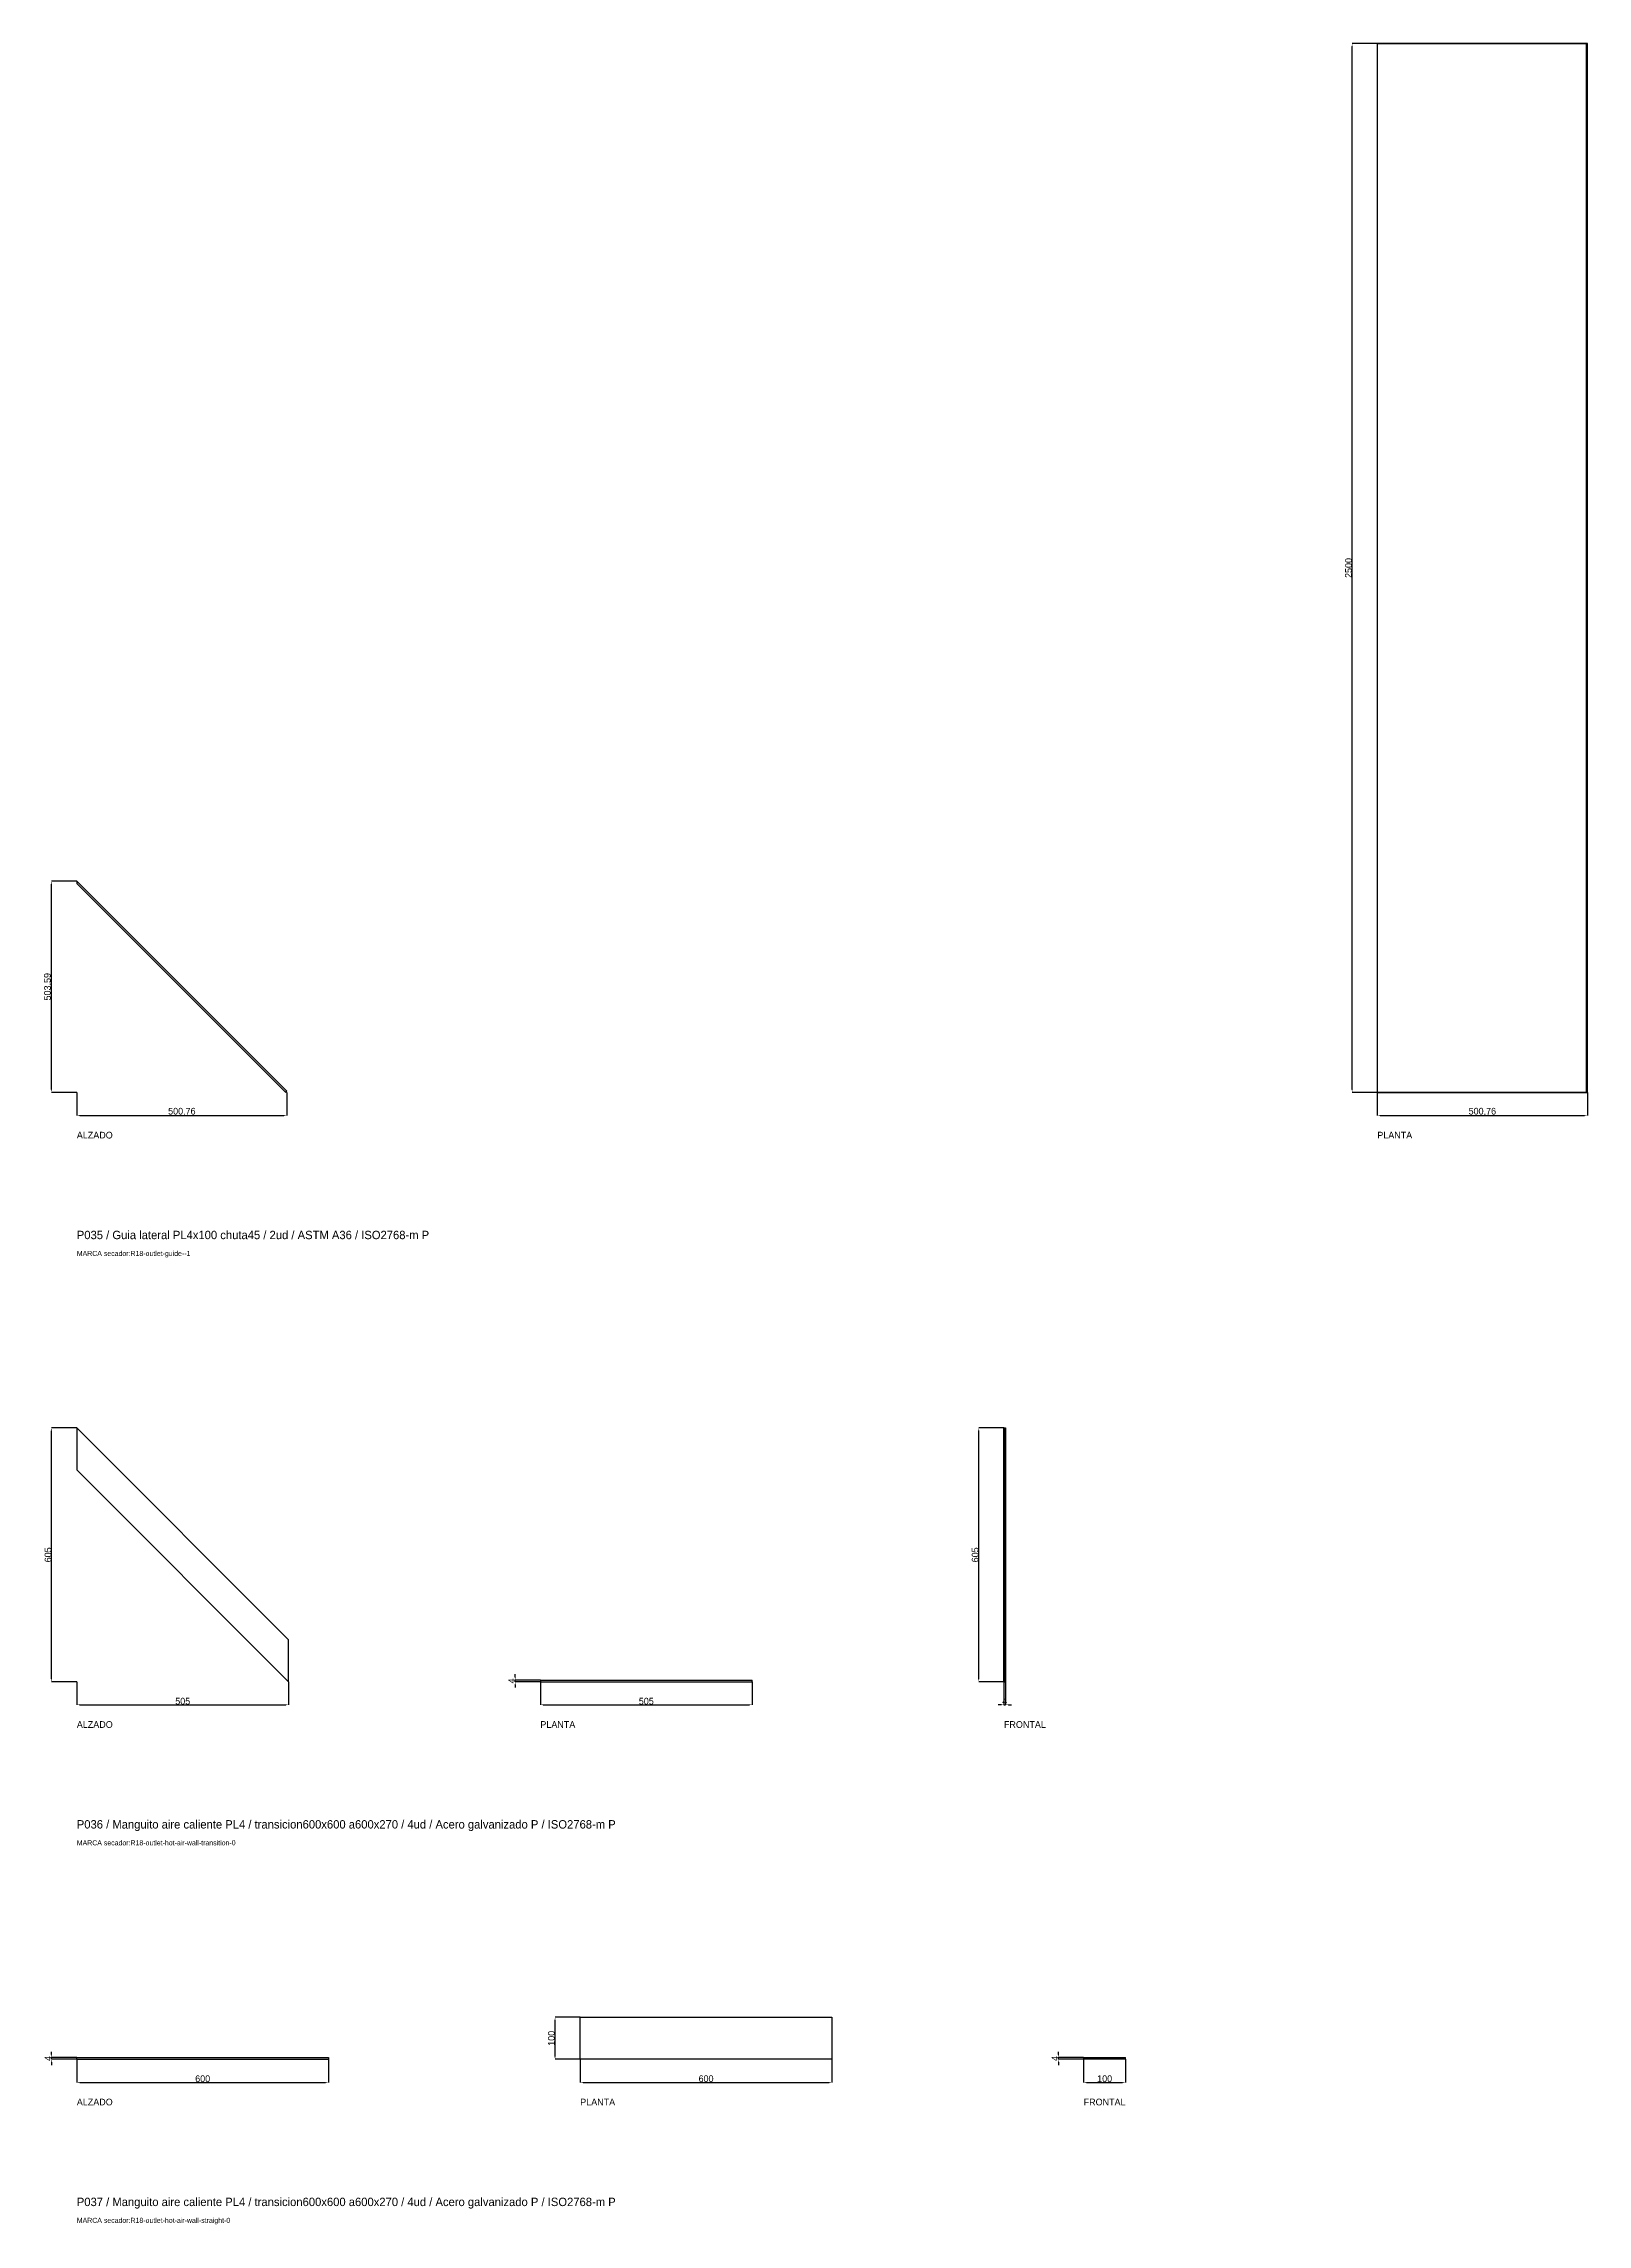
# Model space of a CAD drawing. Header units: millimetres. Extents: x -79 to 13940, y -87340 to 371.
# Drawn here: x -79 to 3601, y -47702 to -42503 of the extents above; entities that cross this region are included whole.
import ezdxf

# ---------------------------------------------------------------- set-up
doc = ezdxf.new("R2010")
doc.units = ezdxf.units.MM
for name, color, linetype in [('R18_COTAS_P', 1, 'Continuous'), ('R18_PIEZAS_P', 3, 'Continuous'), ('R18_TEXTOS', 7, 'Continuous')]:
    doc.layers.add(name, color=color, linetype=linetype)
doc.dimstyles.get("Standard").update_dxf_attribs({"dimtxt": 2.5, "dimasz": 2.5, "dimexe": 1.25, "dimexo": 0.625, "dimtad": 1, "dimcen": 2.5, "dimazin": 3, "dimtfac": 1, "dimtmove": 0, "dimatfit": 3})

# ---------------------------------------------------------------- blocks, each defined once
blk = doc.blocks.new('_CLOSEDFILLED')
at = {"color": 0, "linetype": 'BYBLOCK'}
blk.add_solid([(-1, 0.16), (0, 0), (-1, -0.16)], dxfattribs=at)
blk = doc.blocks.new('*D205')
for p, q in [((0, -45003.1), (0, -45058.1)), ((500.8, -45003.1), (500.8, -45058.1)), ((7, -45058.1), (493.8, -45058.1))]:
    blk.add_line(p, q)
at = {"layer": 'Defpoints'}
for p in [(0, -45003.1), (500.8, -45003.1), (0, -45058.1)]:
    blk.add_point(p, dxfattribs=at)
at = {"layer": 'R18_COTAS_P', "xscale": 7, "yscale": 7, "rotation": 180}
blk.add_blockref('_CLOSEDFILLED', (0, -45058.1), dxfattribs=at)
at = {"layer": 'R18_COTAS_P', "xscale": 7, "yscale": 7}
blk.add_blockref('_CLOSEDFILLED', (500.8, -45058.1), dxfattribs=at)
at = {"layer": 'R18_COTAS_P', "insert": (250.4, -45049.5), "char_height": 16, "attachment_point": 5}
blk.add_mtext('500,76', dxfattribs=at)
blk = doc.blocks.new('*D206')
for p, q in [((0, -44499.5), (-60, -44499.5)), ((-60, -44996.1), (-60, -44506.5)), ((0, -45003.1), (-60, -45003.1))]:
    blk.add_line(p, q)
at = {"layer": 'Defpoints'}
for p in [(0, -44499.5), (-60, -45003.1), (0, -45003.1)]:
    blk.add_point(p, dxfattribs=at)
at = {"layer": 'R18_COTAS_P', "xscale": 7, "yscale": 7}
for p, rotation in [((-60, -44499.5), 90), ((-60, -45003.1), 270)]:
    blk.add_blockref('_CLOSEDFILLED', p, dxfattribs=dict(at, rotation=rotation))
at = {"layer": 'R18_COTAS_P', "insert": (-68.6, -44751.3), "char_height": 16, "attachment_point": 5, "rotation": 90}
blk.add_mtext('503,59', dxfattribs=at)
blk = doc.blocks.new('*D207')
for p, q in [((3100, -45003.1), (3100, -45058.1)), ((3600.8, -45003.1), (3600.8, -45058.1)), ((3107, -45058.1), (3593.8, -45058.1))]:
    blk.add_line(p, q)
at = {"layer": 'Defpoints'}
for p in [(3100, -45003.1), (3600.8, -45003.1), (3100, -45058.1)]:
    blk.add_point(p, dxfattribs=at)
at = {"layer": 'R18_COTAS_P', "xscale": 7, "yscale": 7, "rotation": 180}
blk.add_blockref('_CLOSEDFILLED', (3100, -45058.1), dxfattribs=at)
at = {"layer": 'R18_COTAS_P', "xscale": 7, "yscale": 7}
blk.add_blockref('_CLOSEDFILLED', (3600.8, -45058.1), dxfattribs=at)
at = {"layer": 'R18_COTAS_P', "insert": (3350.4, -45049.5), "char_height": 16, "attachment_point": 5}
blk.add_mtext('500,76', dxfattribs=at)
blk = doc.blocks.new('*D208')
for p, q in [((3100, -42503.1), (3040, -42503.1)), ((3040, -44996.1), (3040, -42510.1)), ((3100, -45003.1), (3040, -45003.1))]:
    blk.add_line(p, q)
at = {"layer": 'Defpoints'}
for p in [(3100, -42503.1), (3040, -45003.1), (3100, -45003.1)]:
    blk.add_point(p, dxfattribs=at)
at = {"layer": 'R18_COTAS_P', "xscale": 7, "yscale": 7}
for p, rotation in [((3040, -42503.1), 90), ((3040, -45003.1), 270)]:
    blk.add_blockref('_CLOSEDFILLED', p, dxfattribs=dict(at, rotation=rotation))
at = {"layer": 'R18_COTAS_P', "insert": (3031.4, -43753.1), "char_height": 16, "attachment_point": 5, "rotation": 90}
blk.add_mtext('2500', dxfattribs=at)
blk = doc.blocks.new('*D211')
for p, q in [((0, -46408.1), (0, -46463.1)), ((505, -46408.1), (505, -46463.1)), ((7, -46463.1), (498, -46463.1))]:
    blk.add_line(p, q)
at = {"layer": 'Defpoints'}
for p in [(0, -46408.1), (505, -46408.1), (0, -46463.1)]:
    blk.add_point(p, dxfattribs=at)
at = {"layer": 'R18_COTAS_P', "xscale": 7, "yscale": 7, "rotation": 180}
blk.add_blockref('_CLOSEDFILLED', (0, -46463.1), dxfattribs=at)
at = {"layer": 'R18_COTAS_P', "xscale": 7, "yscale": 7}
blk.add_blockref('_CLOSEDFILLED', (505, -46463.1), dxfattribs=at)
at = {"layer": 'R18_COTAS_P', "insert": (252.5, -46454.5), "char_height": 16, "attachment_point": 5}
blk.add_mtext('505', dxfattribs=at)
blk = doc.blocks.new('*D212')
for p, q in [((0, -45803.1), (-60, -45803.1)), ((-60, -46401.1), (-60, -45810.1)), ((0, -46408.1), (-60, -46408.1))]:
    blk.add_line(p, q)
at = {"layer": 'Defpoints'}
for p in [(0, -45803.1), (-60, -46408.1), (0, -46408.1)]:
    blk.add_point(p, dxfattribs=at)
at = {"layer": 'R18_COTAS_P', "xscale": 7, "yscale": 7}
for p, rotation in [((-60, -45803.1), 90), ((-60, -46408.1), 270)]:
    blk.add_blockref('_CLOSEDFILLED', p, dxfattribs=dict(at, rotation=rotation))
at = {"layer": 'R18_COTAS_P', "insert": (-68.6, -46105.6), "char_height": 16, "attachment_point": 5, "rotation": 90}
blk.add_mtext('605', dxfattribs=at)
blk = doc.blocks.new('*D213')
for p, q in [((1105, -46408.1), (1105, -46463.1)), ((1610, -46408.1), (1610, -46463.1)), ((1112, -46463.1), (1603, -46463.1))]:
    blk.add_line(p, q)
at = {"layer": 'Defpoints'}
for p in [(1105, -46408.1), (1610, -46408.1), (1105, -46463.1)]:
    blk.add_point(p, dxfattribs=at)
at = {"layer": 'R18_COTAS_P', "xscale": 7, "yscale": 7, "rotation": 180}
blk.add_blockref('_CLOSEDFILLED', (1105, -46463.1), dxfattribs=at)
at = {"layer": 'R18_COTAS_P', "xscale": 7, "yscale": 7}
blk.add_blockref('_CLOSEDFILLED', (1610, -46463.1), dxfattribs=at)
at = {"layer": 'R18_COTAS_P', "insert": (1357.5, -46454.5), "char_height": 16, "attachment_point": 5}
blk.add_mtext('505', dxfattribs=at)
blk = doc.blocks.new('*D214')
for p, q in [((1045, -46397.1), (1045, -46390.1)), ((1105, -46404.1), (1045, -46404.1)), ((1045, -46408.1), (1045, -46404.1)), ((1105, -46408.1), (1045, -46408.1)), ((1045, -46415.1), (1045, -46422.1))]:
    blk.add_line(p, q)
at = {"layer": 'Defpoints'}
for p in [(1045, -46408.1), (1105, -46404.1), (1105, -46408.1)]:
    blk.add_point(p, dxfattribs=at)
at = {"layer": 'R18_COTAS_P', "xscale": 7, "yscale": 7}
for p, rotation in [((1045, -46404.1), 270), ((1045, -46408.1), 90)]:
    blk.add_blockref('_CLOSEDFILLED', p, dxfattribs=dict(at, rotation=rotation))
at = {"layer": 'R18_COTAS_P', "insert": (1036.4, -46406.1), "char_height": 16, "attachment_point": 5, "rotation": 90}
blk.add_mtext('4', dxfattribs=at)
blk = doc.blocks.new('*D215')
for p, q in [((2210, -46408.1), (2210, -46463.1)), ((2214, -46408.1), (2214, -46463.1)), ((2203, -46463.1), (2196, -46463.1)), ((2210, -46463.1), (2214, -46463.1)), ((2221, -46463.1), (2228, -46463.1))]:
    blk.add_line(p, q)
at = {"layer": 'Defpoints'}
for p in [(2210, -46408.1), (2214, -46408.1), (2210, -46463.1)]:
    blk.add_point(p, dxfattribs=at)
at = {"layer": 'R18_COTAS_P', "xscale": 7, "yscale": 7}
blk.add_blockref('_CLOSEDFILLED', (2210, -46463.1), dxfattribs=at)
at = {"layer": 'R18_COTAS_P', "xscale": 7, "yscale": 7, "rotation": 180}
blk.add_blockref('_CLOSEDFILLED', (2214, -46463.1), dxfattribs=at)
at = {"layer": 'R18_COTAS_P', "insert": (2212, -46454.5), "char_height": 16, "attachment_point": 5}
blk.add_mtext('4', dxfattribs=at)
blk = doc.blocks.new('*D216')
for p, q in [((2210, -45803.1), (2150, -45803.1)), ((2150, -46401.1), (2150, -45810.1)), ((2210, -46408.1), (2150, -46408.1))]:
    blk.add_line(p, q)
at = {"layer": 'Defpoints'}
for p in [(2210, -45803.1), (2150, -46408.1), (2210, -46408.1)]:
    blk.add_point(p, dxfattribs=at)
at = {"layer": 'R18_COTAS_P', "xscale": 7, "yscale": 7}
for p, rotation in [((2150, -45803.1), 90), ((2150, -46408.1), 270)]:
    blk.add_blockref('_CLOSEDFILLED', p, dxfattribs=dict(at, rotation=rotation))
at = {"layer": 'R18_COTAS_P', "insert": (2141.4, -46105.6), "char_height": 16, "attachment_point": 5, "rotation": 90}
blk.add_mtext('605', dxfattribs=at)
blk = doc.blocks.new('*D217')
for p, q in [((0, -47308.1), (0, -47363.1)), ((600, -47308.1), (600, -47363.1)), ((7, -47363.1), (593, -47363.1))]:
    blk.add_line(p, q)
at = {"layer": 'Defpoints'}
for p in [(0, -47308.1), (600, -47308.1), (0, -47363.1)]:
    blk.add_point(p, dxfattribs=at)
at = {"layer": 'R18_COTAS_P', "xscale": 7, "yscale": 7, "rotation": 180}
blk.add_blockref('_CLOSEDFILLED', (0, -47363.1), dxfattribs=at)
at = {"layer": 'R18_COTAS_P', "xscale": 7, "yscale": 7}
blk.add_blockref('_CLOSEDFILLED', (600, -47363.1), dxfattribs=at)
at = {"layer": 'R18_COTAS_P', "insert": (300, -47354.5), "char_height": 16, "attachment_point": 5}
blk.add_mtext('600', dxfattribs=at)
blk = doc.blocks.new('*D218')
for p, q in [((-60, -47297.1), (-60, -47290.1)), ((0, -47304.1), (-60, -47304.1)), ((-60, -47308.1), (-60, -47304.1)), ((0, -47308.1), (-60, -47308.1)), ((-60, -47315.1), (-60, -47322.1))]:
    blk.add_line(p, q)
at = {"layer": 'Defpoints'}
for p in [(0, -47304.1), (-60, -47308.1), (0, -47308.1)]:
    blk.add_point(p, dxfattribs=at)
at = {"layer": 'R18_COTAS_P', "xscale": 7, "yscale": 7}
for p, rotation in [((-60, -47304.1), 270), ((-60, -47308.1), 90)]:
    blk.add_blockref('_CLOSEDFILLED', p, dxfattribs=dict(at, rotation=rotation))
at = {"layer": 'R18_COTAS_P', "insert": (-68.6, -47306.1), "char_height": 16, "attachment_point": 5, "rotation": 90}
blk.add_mtext('4', dxfattribs=at)
blk = doc.blocks.new('*D219')
for p, q in [((1200, -47308.1), (1200, -47363.1)), ((1800, -47308.1), (1800, -47363.1)), ((1207, -47363.1), (1793, -47363.1))]:
    blk.add_line(p, q)
at = {"layer": 'Defpoints'}
for p in [(1200, -47308.1), (1800, -47308.1), (1200, -47363.1)]:
    blk.add_point(p, dxfattribs=at)
at = {"layer": 'R18_COTAS_P', "xscale": 7, "yscale": 7, "rotation": 180}
blk.add_blockref('_CLOSEDFILLED', (1200, -47363.1), dxfattribs=at)
at = {"layer": 'R18_COTAS_P', "xscale": 7, "yscale": 7}
blk.add_blockref('_CLOSEDFILLED', (1800, -47363.1), dxfattribs=at)
at = {"layer": 'R18_COTAS_P', "insert": (1500, -47354.5), "char_height": 16, "attachment_point": 5}
blk.add_mtext('600', dxfattribs=at)
blk = doc.blocks.new('*D220')
for p, q in [((1200, -47208.1), (1140, -47208.1)), ((1140, -47301.1), (1140, -47215.1)), ((1200, -47308.1), (1140, -47308.1))]:
    blk.add_line(p, q)
at = {"layer": 'Defpoints'}
for p in [(1200, -47208.1), (1140, -47308.1), (1200, -47308.1)]:
    blk.add_point(p, dxfattribs=at)
at = {"layer": 'R18_COTAS_P', "xscale": 7, "yscale": 7}
for p, rotation in [((1140, -47208.1), 90), ((1140, -47308.1), 270)]:
    blk.add_blockref('_CLOSEDFILLED', p, dxfattribs=dict(at, rotation=rotation))
at = {"layer": 'R18_COTAS_P', "insert": (1131.4, -47258.1), "char_height": 16, "attachment_point": 5, "rotation": 90}
blk.add_mtext('100', dxfattribs=at)
blk = doc.blocks.new('*D221')
for p, q in [((2400, -47308.1), (2400, -47363.1)), ((2500, -47308.1), (2500, -47363.1)), ((2407, -47363.1), (2493, -47363.1))]:
    blk.add_line(p, q)
at = {"layer": 'Defpoints'}
for p in [(2400, -47308.1), (2500, -47308.1), (2400, -47363.1)]:
    blk.add_point(p, dxfattribs=at)
at = {"layer": 'R18_COTAS_P', "xscale": 7, "yscale": 7, "rotation": 180}
blk.add_blockref('_CLOSEDFILLED', (2400, -47363.1), dxfattribs=at)
at = {"layer": 'R18_COTAS_P', "xscale": 7, "yscale": 7}
blk.add_blockref('_CLOSEDFILLED', (2500, -47363.1), dxfattribs=at)
at = {"layer": 'R18_COTAS_P', "insert": (2450, -47354.5), "char_height": 16, "attachment_point": 5}
blk.add_mtext('100', dxfattribs=at)
blk = doc.blocks.new('*D222')
for p, q in [((2340, -47297.1), (2340, -47290.1)), ((2400, -47304.1), (2340, -47304.1)), ((2340, -47308.1), (2340, -47304.1)), ((2400, -47308.1), (2340, -47308.1)), ((2340, -47315.1), (2340, -47322.1))]:
    blk.add_line(p, q)
at = {"layer": 'Defpoints'}
for p in [(2400, -47304.1), (2340, -47308.1), (2400, -47308.1)]:
    blk.add_point(p, dxfattribs=at)
at = {"layer": 'R18_COTAS_P', "xscale": 7, "yscale": 7}
for p, rotation in [((2340, -47304.1), 270), ((2340, -47308.1), 90)]:
    blk.add_blockref('_CLOSEDFILLED', p, dxfattribs=dict(at, rotation=rotation))
at = {"layer": 'R18_COTAS_P', "insert": (2331.4, -47306.1), "char_height": 16, "attachment_point": 5, "rotation": 90}
blk.add_mtext('4', dxfattribs=at)

msp = doc.modelspace()

# ---------------------------------------------------------------- linework, layer by layer
at = {"layer": 'R18_PIEZAS_P'}
for p, q in [((3600.757, -42503.077), (3100, -42503.077)), ((3100, -42503.077), (3100, -45003.077)), ((3100, -42503.077), (3597.929, -42503.077)), ((3597.929, -42503.077), (3597.929, -45003.077)), ((3597.929, -42503.077), (3600.757, -42503.077)), ((3600.757, -45003.077), (3600.757, -42503.077)), ((0, -44499.491), (500.757, -45000.248)), ((0, -44499.491), (0, -44505.148)), ((0, -44505.148), (497.929, -45003.077)), ((497.929, -45003.077), (500.757, -45000.248)), ((3100, -45003.077), (3600.757, -45003.077)), ((3597.929, -45003.077), (3100, -45003.077)), ((3597.929, -45003.077), (3600.757, -45003.077)), ((505, -46308.077), (0, -45803.077)), ((0, -45803.077), (0, -45903.077)), ((2210, -45803.077), (2210, -46308.077)), ((2210, -45903.077), (2210, -45803.077)), ((2210, -45803.077), (2214, -45803.077)), ((2214, -46308.077), (2214, -45803.077)), ((2214, -45803.077), (2214, -45903.077)), ((0, -45903.077), (505, -46408.077)), ((2210, -46408.077), (2210, -45903.077)), ((2214, -45903.077), (2210, -45903.077)), ((2214, -45903.077), (2214, -46408.077)), ((505, -46408.077), (505, -46308.077)), ((2210, -46308.077), (2210, -46408.077)), ((2210, -46308.077), (2214, -46308.077)), ((2214, -46408.077), (2214, -46308.077)), ((1105, -46404.077), (1610, -46404.077)), ((1105, -46404.077), (1105, -46408.077)), ((1105, -46408.077), (1610, -46408.077)), ((1610, -46408.077), (1610, -46404.077)), ((2210, -46408.077), (2214, -46408.077)), ((1200, -47208.077), (1800, -47208.077)), ((1200, -47308.077), (1200, -47208.077)), ((1800, -47208.077), (1800, -47308.077)), ((0, -47304.077), (600, -47304.077)), ((0, -47308.077), (0, -47304.077)), ((600, -47304.077), (600, -47308.077)), ((2400, -47304.077), (2500, -47304.077)), ((2400, -47304.077), (2400, -47308.077)), ((2500, -47308.077), (2500, -47304.077)), ((0, -47308.077), (600, -47308.077)), ((1800, -47308.077), (1200, -47308.077)), ((2500, -47308.077), (2400, -47308.077))]:
    msp.add_line(p, q, dxfattribs=at)

# ---------------------------------------------------------------- texts
at = {"layer": 'R18_TEXTOS'}
for s, height, p in [('ALZADO', 16, (0, -45113.077)), ('PLANTA', 16, (3100, -45113.077)), ('MARCA secador:R18-outlet-guide--1', 12, (0, -45393.077)), ('P035 / Guia lateral PL4x100 chuta45 / 2ud / ASTM A36 / ISO2768-m P', 20, (0, -45353.077)), ('ALZADO', 16, (0, -46518.077)), ('PLANTA', 16, (1105, -46518.077)), ('FRONTAL', 16, (2210, -46518.077)), ('MARCA secador:R18-outlet-hot-air-wall-transition-0', 12, (0, -46798.077)), ('P036 / Manguito aire caliente PL4 / transicion600x600 a600x270 / 4ud / Acero galvanizado P / ISO2768-m P', 20, (0, -46758.077)), ('ALZADO', 16, (0, -47418.077)), ('PLANTA', 16, (1200, -47418.077)), ('FRONTAL', 16, (2400, -47418.077)), ('P037 / Manguito aire caliente PL4 / transicion600x600 a600x270 / 4ud / Acero galvanizado P / ISO2768-m P', 20, (0, -47658.077)), ('MARCA secador:R18-outlet-hot-air-wall-straight-0', 12, (0, -47698.077))]:
    msp.add_text(s, height=height, dxfattribs=at).set_placement(p)

# ---------------------------------------------------------------- dimensions: what is measured, and where the dimension line sits
at = {"layer": 'R18_COTAS_P'}
for base, p1, p2, picture, middle in [((3040, -45003.077), (3100, -45003.077), (3100, -42503.077), '*D208', (3031.375, -43753.077)), ((-60, -45003.077), (0, -45003.077), (0, -44499.491), '*D206', (-68.625, -44751.284)), ((-60, -46408.077), (0, -46408.077), (0, -45803.077), '*D212', (-68.625, -46105.577)), ((2150, -46408.077), (2210, -46408.077), (2210, -45803.077), '*D216', (2141.375, -46105.577)), ((1045, -46408.077), (1105, -46408.077), (1105, -46404.077), '*D214', (1036.375, -46406.077)), ((1140, -47308.077), (1200, -47308.077), (1200, -47208.077), '*D220', (1131.375, -47258.077)), ((-60, -47308.077), (0, -47308.077), (0, -47304.077), '*D218', (-68.625, -47306.077)), ((2340, -47308.077), (2400, -47308.077), (2400, -47304.077), '*D222', (2331.375, -47306.077))]:
    dim = msp.add_linear_dim(base=base, p1=p1, p2=p2, angle=90, dimstyle='Standard', override={"dimtxt": 16, "dimasz": 7, "dimtad": 1, "dimdec": 2}, dxfattribs=at)
    dim.commit()
    dim.dimension.update_dxf_attribs({"geometry": picture, "text_midpoint": middle})
for base, p1, p2, picture, middle in [((0, -45058.077), (0, -45003.077), (500.757, -45003.077), '*D205', (250.379, -45049.452)), ((3100, -45058.077), (3100, -45003.077), (3600.757, -45003.077), '*D207', (3350.379, -45049.452)), ((0, -46463.077), (0, -46408.077), (505, -46408.077), '*D211', (252.5, -46454.452)), ((1105, -46463.077), (1105, -46408.077), (1610, -46408.077), '*D213', (1357.5, -46454.452)), ((2210, -46463.077), (2210, -46408.077), (2214, -46408.077), '*D215', (2212, -46454.452)), ((0, -47363.077), (0, -47308.077), (600, -47308.077), '*D217', (300, -47354.452)), ((1200, -47363.077), (1200, -47308.077), (1800, -47308.077), '*D219', (1500, -47354.452)), ((2400, -47363.077), (2400, -47308.077), (2500, -47308.077), '*D221', (2450, -47354.452))]:
    dim = msp.add_linear_dim(base=base, p1=p1, p2=p2, dimstyle='Standard', override={"dimtxt": 16, "dimasz": 7, "dimtad": 1, "dimdec": 2}, dxfattribs=at)
    dim.commit()
    dim.dimension.update_dxf_attribs({"geometry": picture, "text_midpoint": middle})

doc.saveas('drawing.dxf')
